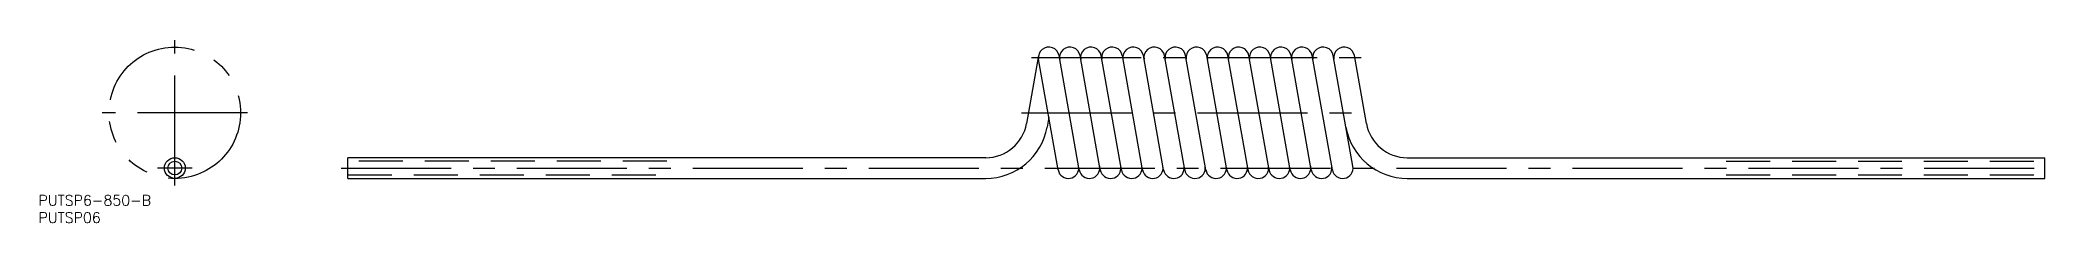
# Model space of a CAD drawing. Extents: x -39 to 542, y -16 to 37.
import ezdxf

# ---------------------------------------------------------------- set-up
doc = ezdxf.new("R2010")
doc.units = 0
for name, pattern in [('CENTER', [50.8, 31.75, -6.35, 6.35, -6.35]), ('DASHED', [19.05, 12.7, -6.35]), ('PHANTOM', [63.5, 31.75, -6.35, 6.35, -6.35, 6.35, -6.35])]:
    doc.linetypes.add(name, pattern=pattern)
doc.layers.get('0').update_dxf_attribs({"linetype": 'CONTINUOUS'})
doc.layers.add('CENTER', color=1, linetype='CENTER')
doc.styles.get("Standard").update_dxf_attribs({"font": 'txt.shx', "height": 3, "bigfont": 'bigfont.shx'})

msp = doc.modelspace()

# ---------------------------------------------------------------- linework, layer by layer
at = {"color": 7, "linetype": 'CONTINUOUS'}
for p, q in [((249.42, 32.52), (245.96, 12.92)), ((255.06, -0.52), (249.42, 31.48)), ((261.16, -0.52), (255.33, 32.52)), ((267.25, -0.52), (261.42, 32.52)), ((273.34, -0.52), (267.51, 32.52)), ((279.43, -0.52), (273.61, 32.52)), ((285.53, -0.52), (279.7, 32.52)), ((291.62, -0.52), (285.79, 32.52)), ((297.71, -0.52), (291.88, 32.52)), ((303.8, -0.52), (297.98, 32.52)), ((309.9, -0.52), (304.07, 32.52)), ((315.99, -0.52), (310.16, 32.52)), ((322.08, -0.52), (316.25, 32.52)), ((328.17, -0.52), (322.35, 32.52)), ((334.27, -0.52), (328.44, 32.52)), ((340.18, 0.52), (334.53, 32.52)), ((344.08, 12.92), (340.63, 32.52)), ((252.37, 14.72), (251.87, 11.87)), ((234.15, 3), (50, 3)), ((50, -3), (50, 3)), ((355.9, 3), (540, 3)), ((540, -3), (540, 3)), ((50, -3), (234.15, -3)), ((355.9, -3), (540, -3))]:
    msp.add_line(p, q, dxfattribs=at)
at = {"color": 3, "linetype": 'PHANTOM'}
msp.add_line((21, 16), (-21, 16), dxfattribs=at)
at = {"color": 3, "linetype": 'DASHED'}
for p, q in [((142.07, 2), (50, 2)), ((447.95, 2), (540, 2)), ((50, -2), (142.07, -2)), ((447.95, -2), (540, -2))]:
    msp.add_line(p, q, dxfattribs=at)
at = {"color": 3, "linetype": 'PHANTOM'}
msp.add_circle((0, 16), 19, dxfattribs=at)
at = {"color": 7, "linetype": 'CONTINUOUS'}
for radius in [3, 2]:
    msp.add_circle((0, 0), radius, dxfattribs=at)
for centre, radius, start, end in [((252.37, 32), 3, 10, 190), ((258.47, 32), 3, 10, 190), ((264.56, 32), 3, 10, 190), ((270.65, 32), 3, 10, 190), ((276.75, 32), 3, 10, 190), ((282.84, 32), 3, 10, 190), ((288.93, 32), 3, 10, 190), ((295.02, 32), 3, 10, 190), ((301.12, 32), 3, 10, 190), ((307.21, 32), 3, 10, 190), ((313.3, 32), 3, 10, 190), ((319.39, 32), 3, 10, 190), ((325.49, 32), 3, 10, 190), ((331.58, 32), 3, 10, 190), ((337.67, 32), 3, 10, 190), ((234.15, 15), 12, 270, 350), ((234.15, 15), 18, 270, 350), ((355.9, 15), 18, 190, 270), ((355.9, 15), 12, 190, 270), ((258.02, 0), 3, 190, 10), ((264.11, 0), 3, 190, 10), ((270.2, 0), 3, 190, 10), ((276.3, 0), 3, 190, 10), ((282.39, 0), 3, 190, 10), ((288.48, 0), 3, 190, 10), ((294.57, 0), 3, 190, 10), ((300.67, 0), 3, 190, 10), ((306.76, 0), 3, 190, 10), ((312.85, 0), 3, 190, 10), ((318.94, 0), 3, 190, 10), ((325.04, 0), 3, 190, 10), ((331.13, 0), 3, 190, 10), ((337.22, 0), 3, 190, 10)]:
    msp.add_arc(centre, radius, start, end, dxfattribs=at)
at = {"layer": 'CENTER', "color": 1, "linetype": 'CENTER'}
for p, q in [((0, -5), (0, 37)), ((247.33, 32), (342.72, 32)), ((244.51, 16), (345.54, 16)), ((5, 0), (-5, 0)), ((48, 0), (542, 0))]:
    msp.add_line(p, q, dxfattribs=at)

# ---------------------------------------------------------------- texts
at = {"color": 7, "linetype": 'CONTINUOUS'}
for s, p in [('PUTSP6-850-B', (-39.39, -10.85)), ('PUTSP06', (-39.39, -15.85))]:
    msp.add_text(s, height=3, dxfattribs=at).set_placement(p)

doc.saveas('drawing.dxf')
